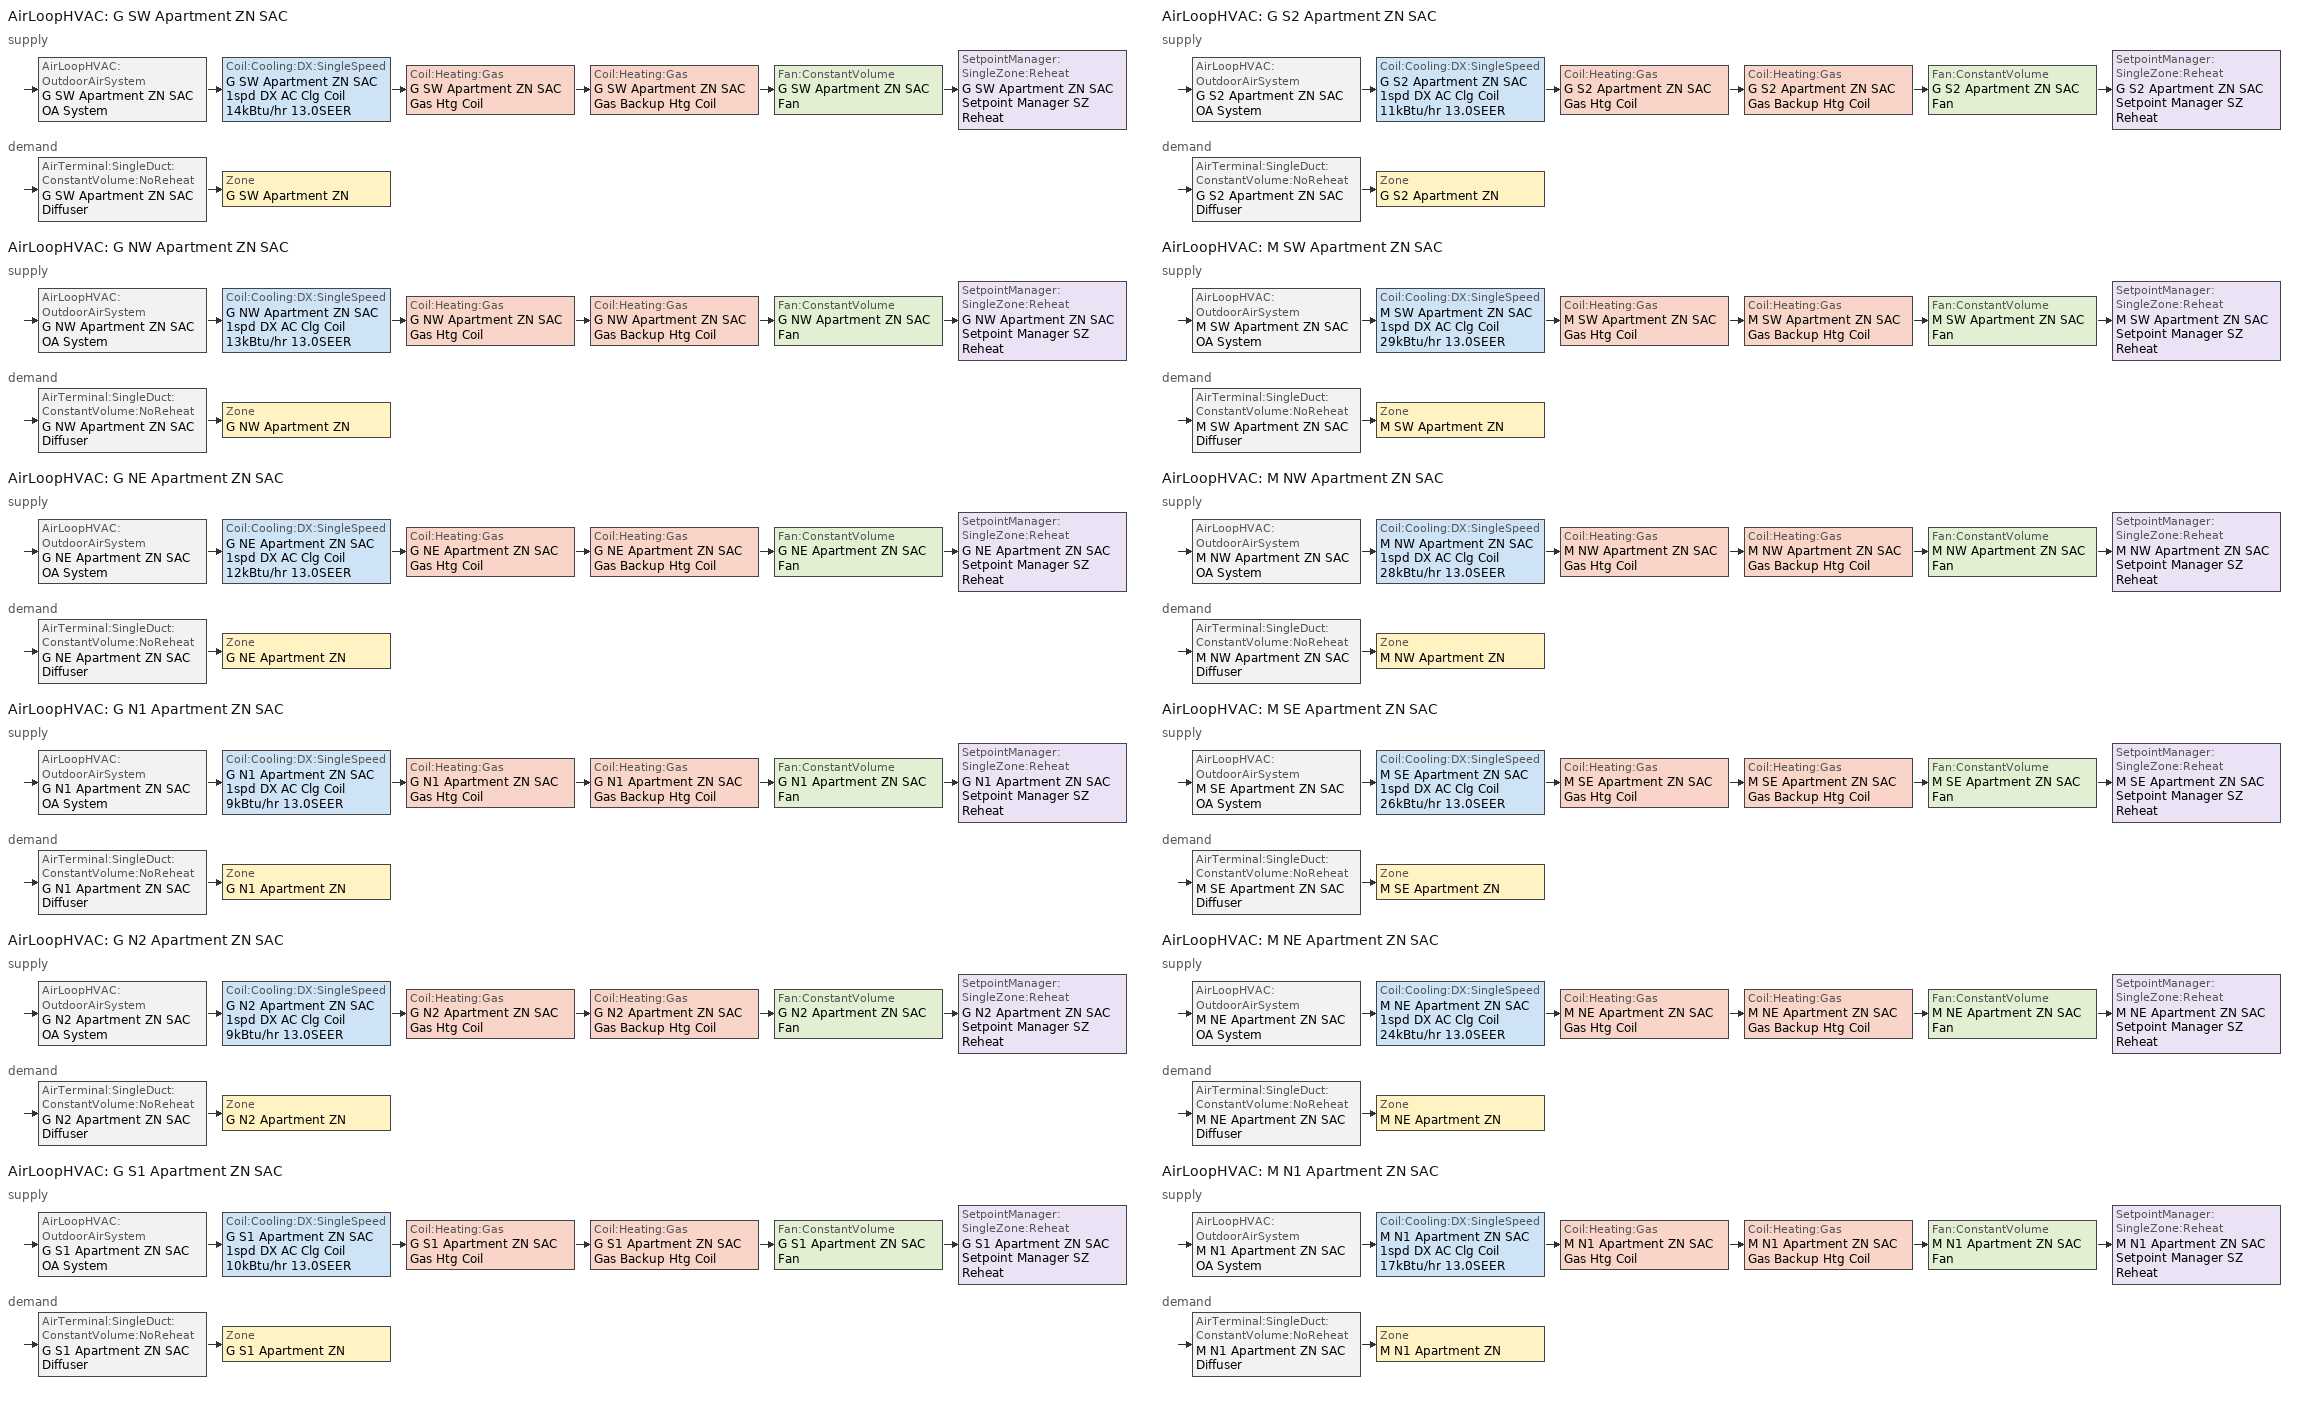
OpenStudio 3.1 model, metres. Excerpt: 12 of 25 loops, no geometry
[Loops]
AirLoopHVAC 'G SW Apartment ZN SAC'
 supply: AirLoopHVAC:OutdoorAirSystem 'G SW Apartment ZN SAC OA System' > Coil:Cooling:DX:SingleSpeed 'G SW Apartment ZN SAC 1spd DX AC Clg Coil 14kBtu/hr 13.0SEER' > Coil:Heating:Gas 'G SW Apartment ZN SAC Gas Htg Coil' > Coil:Heating:Gas 'G SW Apartment ZN SAC Gas Backup Htg Coil' > Fan:ConstantVolume 'G SW Apartment ZN SAC Fan' > SetpointManager:SingleZone:Reheat 'G SW Apartment ZN SAC Setpoint Manager SZ Reheat'
 demand: AirTerminal:SingleDuct:ConstantVolume:NoReheat 'G SW Apartment ZN SAC Diffuser' > Zone 'G SW Apartment ZN'
AirLoopHVAC 'G NW Apartment ZN SAC'
 supply: AirLoopHVAC:OutdoorAirSystem 'G NW Apartment ZN SAC OA System' > Coil:Cooling:DX:SingleSpeed 'G NW Apartment ZN SAC 1spd DX AC Clg Coil 13kBtu/hr 13.0SEER' > Coil:Heating:Gas 'G NW Apartment ZN SAC Gas Htg Coil' > Coil:Heating:Gas 'G NW Apartment ZN SAC Gas Backup Htg Coil' > Fan:ConstantVolume 'G NW Apartment ZN SAC Fan' > SetpointManager:SingleZone:Reheat 'G NW Apartment ZN SAC Setpoint Manager SZ Reheat'
 demand: AirTerminal:SingleDuct:ConstantVolume:NoReheat 'G NW Apartment ZN SAC Diffuser' > Zone 'G NW Apartment ZN'
AirLoopHVAC 'G NE Apartment ZN SAC'
 supply: AirLoopHVAC:OutdoorAirSystem 'G NE Apartment ZN SAC OA System' > Coil:Cooling:DX:SingleSpeed 'G NE Apartment ZN SAC 1spd DX AC Clg Coil 12kBtu/hr 13.0SEER' > Coil:Heating:Gas 'G NE Apartment ZN SAC Gas Htg Coil' > Coil:Heating:Gas 'G NE Apartment ZN SAC Gas Backup Htg Coil' > Fan:ConstantVolume 'G NE Apartment ZN SAC Fan' > SetpointManager:SingleZone:Reheat 'G NE Apartment ZN SAC Setpoint Manager SZ Reheat'
 demand: AirTerminal:SingleDuct:ConstantVolume:NoReheat 'G NE Apartment ZN SAC Diffuser' > Zone 'G NE Apartment ZN'
AirLoopHVAC 'G N1 Apartment ZN SAC'
 supply: AirLoopHVAC:OutdoorAirSystem 'G N1 Apartment ZN SAC OA System' > Coil:Cooling:DX:SingleSpeed 'G N1 Apartment ZN SAC 1spd DX AC Clg Coil 9kBtu/hr 13.0SEER' > Coil:Heating:Gas 'G N1 Apartment ZN SAC Gas Htg Coil' > Coil:Heating:Gas 'G N1 Apartment ZN SAC Gas Backup Htg Coil' > Fan:ConstantVolume 'G N1 Apartment ZN SAC Fan' > SetpointManager:SingleZone:Reheat 'G N1 Apartment ZN SAC Setpoint Manager SZ Reheat'
 demand: AirTerminal:SingleDuct:ConstantVolume:NoReheat 'G N1 Apartment ZN SAC Diffuser' > Zone 'G N1 Apartment ZN'
AirLoopHVAC 'G N2 Apartment ZN SAC'
 supply: AirLoopHVAC:OutdoorAirSystem 'G N2 Apartment ZN SAC OA System' > Coil:Cooling:DX:SingleSpeed 'G N2 Apartment ZN SAC 1spd DX AC Clg Coil 9kBtu/hr 13.0SEER' > Coil:Heating:Gas 'G N2 Apartment ZN SAC Gas Htg Coil' > Coil:Heating:Gas 'G N2 Apartment ZN SAC Gas Backup Htg Coil' > Fan:ConstantVolume 'G N2 Apartment ZN SAC Fan' > SetpointManager:SingleZone:Reheat 'G N2 Apartment ZN SAC Setpoint Manager SZ Reheat'
 demand: AirTerminal:SingleDuct:ConstantVolume:NoReheat 'G N2 Apartment ZN SAC Diffuser' > Zone 'G N2 Apartment ZN'
AirLoopHVAC 'G S1 Apartment ZN SAC'
 supply: AirLoopHVAC:OutdoorAirSystem 'G S1 Apartment ZN SAC OA System' > Coil:Cooling:DX:SingleSpeed 'G S1 Apartment ZN SAC 1spd DX AC Clg Coil 10kBtu/hr 13.0SEER' > Coil:Heating:Gas 'G S1 Apartment ZN SAC Gas Htg Coil' > Coil:Heating:Gas 'G S1 Apartment ZN SAC Gas Backup Htg Coil' > Fan:ConstantVolume 'G S1 Apartment ZN SAC Fan' > SetpointManager:SingleZone:Reheat 'G S1 Apartment ZN SAC Setpoint Manager SZ Reheat'
 demand: AirTerminal:SingleDuct:ConstantVolume:NoReheat 'G S1 Apartment ZN SAC Diffuser' > Zone 'G S1 Apartment ZN'
AirLoopHVAC 'G S2 Apartment ZN SAC'
 supply: AirLoopHVAC:OutdoorAirSystem 'G S2 Apartment ZN SAC OA System' > Coil:Cooling:DX:SingleSpeed 'G S2 Apartment ZN SAC 1spd DX AC Clg Coil 11kBtu/hr 13.0SEER' > Coil:Heating:Gas 'G S2 Apartment ZN SAC Gas Htg Coil' > Coil:Heating:Gas 'G S2 Apartment ZN SAC Gas Backup Htg Coil' > Fan:ConstantVolume 'G S2 Apartment ZN SAC Fan' > SetpointManager:SingleZone:Reheat 'G S2 Apartment ZN SAC Setpoint Manager SZ Reheat'
 demand: AirTerminal:SingleDuct:ConstantVolume:NoReheat 'G S2 Apartment ZN SAC Diffuser' > Zone 'G S2 Apartment ZN'
AirLoopHVAC 'M SW Apartment ZN SAC'
 supply: AirLoopHVAC:OutdoorAirSystem 'M SW Apartment ZN SAC OA System' > Coil:Cooling:DX:SingleSpeed 'M SW Apartment ZN SAC 1spd DX AC Clg Coil 29kBtu/hr 13.0SEER' > Coil:Heating:Gas 'M SW Apartment ZN SAC Gas Htg Coil' > Coil:Heating:Gas 'M SW Apartment ZN SAC Gas Backup Htg Coil' > Fan:ConstantVolume 'M SW Apartment ZN SAC Fan' > SetpointManager:SingleZone:Reheat 'M SW Apartment ZN SAC Setpoint Manager SZ Reheat'
 demand: AirTerminal:SingleDuct:ConstantVolume:NoReheat 'M SW Apartment ZN SAC Diffuser' > Zone 'M SW Apartment ZN'
AirLoopHVAC 'M NW Apartment ZN SAC'
 supply: AirLoopHVAC:OutdoorAirSystem 'M NW Apartment ZN SAC OA System' > Coil:Cooling:DX:SingleSpeed 'M NW Apartment ZN SAC 1spd DX AC Clg Coil 28kBtu/hr 13.0SEER' > Coil:Heating:Gas 'M NW Apartment ZN SAC Gas Htg Coil' > Coil:Heating:Gas 'M NW Apartment ZN SAC Gas Backup Htg Coil' > Fan:ConstantVolume 'M NW Apartment ZN SAC Fan' > SetpointManager:SingleZone:Reheat 'M NW Apartment ZN SAC Setpoint Manager SZ Reheat'
 demand: AirTerminal:SingleDuct:ConstantVolume:NoReheat 'M NW Apartment ZN SAC Diffuser' > Zone 'M NW Apartment ZN'
AirLoopHVAC 'M SE Apartment ZN SAC'
 supply: AirLoopHVAC:OutdoorAirSystem 'M SE Apartment ZN SAC OA System' > Coil:Cooling:DX:SingleSpeed 'M SE Apartment ZN SAC 1spd DX AC Clg Coil 26kBtu/hr 13.0SEER' > Coil:Heating:Gas 'M SE Apartment ZN SAC Gas Htg Coil' > Coil:Heating:Gas 'M SE Apartment ZN SAC Gas Backup Htg Coil' > Fan:ConstantVolume 'M SE Apartment ZN SAC Fan' > SetpointManager:SingleZone:Reheat 'M SE Apartment ZN SAC Setpoint Manager SZ Reheat'
 demand: AirTerminal:SingleDuct:ConstantVolume:NoReheat 'M SE Apartment ZN SAC Diffuser' > Zone 'M SE Apartment ZN'
AirLoopHVAC 'M NE Apartment ZN SAC'
 supply: AirLoopHVAC:OutdoorAirSystem 'M NE Apartment ZN SAC OA System' > Coil:Cooling:DX:SingleSpeed 'M NE Apartment ZN SAC 1spd DX AC Clg Coil 24kBtu/hr 13.0SEER' > Coil:Heating:Gas 'M NE Apartment ZN SAC Gas Htg Coil' > Coil:Heating:Gas 'M NE Apartment ZN SAC Gas Backup Htg Coil' > Fan:ConstantVolume 'M NE Apartment ZN SAC Fan' > SetpointManager:SingleZone:Reheat 'M NE Apartment ZN SAC Setpoint Manager SZ Reheat'
 demand: AirTerminal:SingleDuct:ConstantVolume:NoReheat 'M NE Apartment ZN SAC Diffuser' > Zone 'M NE Apartment ZN'
AirLoopHVAC 'M N1 Apartment ZN SAC'
 supply: AirLoopHVAC:OutdoorAirSystem 'M N1 Apartment ZN SAC OA System' > Coil:Cooling:DX:SingleSpeed 'M N1 Apartment ZN SAC 1spd DX AC Clg Coil 17kBtu/hr 13.0SEER' > Coil:Heating:Gas 'M N1 Apartment ZN SAC Gas Htg Coil' > Coil:Heating:Gas 'M N1 Apartment ZN SAC Gas Backup Htg Coil' > Fan:ConstantVolume 'M N1 Apartment ZN SAC Fan' > SetpointManager:SingleZone:Reheat 'M N1 Apartment ZN SAC Setpoint Manager SZ Reheat'
 demand: AirTerminal:SingleDuct:ConstantVolume:NoReheat 'M N1 Apartment ZN SAC Diffuser' > Zone 'M N1 Apartment ZN'
[Sizing:Zone] Zone Cooling Design Supply Air Temperature Input Method=SupplyAirTemperature; Zone Cooling Design Supply Air Temperature {C}=12.7778; Zone Cooling Design Supply Air Temperature Difference {deltaC}=11.11; Zone Heating Design Supply Air Temperature Input Method=SupplyAirTemperature; Zone Heating Design Supply Air Temperature {C}=50; Zone Heating Design Supply Air Temperature Difference {deltaC}=11.11; Zone Cooling Design Supply Air Humidity Ratio {kg-H2O/kg-air}=0.008; Zone Heating Design Supply Air Humidity Ratio {kg-H2O/kg-air}=0.008; Cooling Design Air Flow Method=DesignDay; Heating Design Air Flow Method=DesignDay; Account for Dedicated Outdoor Air System=No; Dedicated Outdoor Air System Control Strategy=NeutralSupplyAir; Dedicated Outdoor Air Low Setpoint Temperature for Design {C}=autosize; Dedicated Outdoor Air High Setpoint Temperature for Design {C}=autosize
G N1 Apartment ZN; G N2 Apartment ZN; G NE Apartment ZN; G NW Apartment ZN; G S1 Apartment ZN; G S2 Apartment ZN; G SW Apartment ZN; M N1 Apartment ZN; M NE Apartment ZN; M NW Apartment ZN; M SE Apartment ZN; M SW Apartment ZN
[Zone equipment]
G N1 Apartment ZN: G N1 Apartment ZN SAC Diffuser
G N2 Apartment ZN: G N2 Apartment ZN SAC Diffuser
G NE Apartment ZN: G NE Apartment ZN SAC Diffuser
G NW Apartment ZN: G NW Apartment ZN SAC Diffuser
G S1 Apartment ZN: G S1 Apartment ZN SAC Diffuser
G S2 Apartment ZN: G S2 Apartment ZN SAC Diffuser
G SW Apartment ZN: G SW Apartment ZN SAC Diffuser
M N1 Apartment ZN: M N1 Apartment ZN SAC Diffuser
M NE Apartment ZN: M NE Apartment ZN SAC Diffuser
M NW Apartment ZN: M NW Apartment ZN SAC Diffuser
M SE Apartment ZN: M SE Apartment ZN SAC Diffuser
M SW Apartment ZN: M SW Apartment ZN SAC Diffuser
[AirLoopHVAC] Availability Schedule=ApartmentMidRise All On; Design Supply Air Flow Rate {m3/s}=autosize; Design Return Air Flow Fraction of Supply Air Flow=1
G SW Apartment ZN SAC; G NW Apartment ZN SAC; G NE Apartment ZN SAC; G N1 Apartment ZN SAC; G N2 Apartment ZN SAC; G S1 Apartment ZN SAC; G S2 Apartment ZN SAC; M SW Apartment ZN SAC; M NW Apartment ZN SAC; M SE Apartment ZN SAC; M NE Apartment ZN SAC; M N1 Apartment ZN SAC
[Sizing:System] Type of Load to Size On=Sensible; Design Outdoor Air Flow Rate {m3/s}=Autosize; Central Heating Maximum System Air Flow Ratio=1; Preheat Design Temperature {C}=7.22222; Preheat Design Humidity Ratio {kg-H2O/kg-Air}=0.008; Precool Design Temperature {C}=12.7778; Precool Design Humidity Ratio {kg-H2O/kg-Air}=0.008; Central Cooling Design Supply Air Temperature {C}=12.7778; Central Heating Design Supply Air Temperature {C}=50; Sizing Option=NonCoincident; 100% Outdoor Air in Cooling=No; 100% Outdoor Air in Heating=No; Central Cooling Design Supply Air Humidity Ratio {kg-H2O/kg-Air}=0.0085; Central Heating Design Supply Air Humidity Ratio {kg-H2O/kg-Air}=0.008; Cooling Design Air Flow Method=DesignDay; Cooling Design Air Flow Rate {m3/s}=0; Heating Design Air Flow Method=DesignDay; Heating Design Air Flow Rate {m3/s}=0; System Outdoor Air Method=ZoneSum; Zone Maximum Outdoor Air Fraction=1; Cooling Supply Air Flow Rate Per Floor Area {m3/s-m2}=0.00996765; Cooling Fraction of Autosized Cooling Supply Air Flow Rate=1; Cooling Supply Air Flow Rate Per Unit Cooling Capacity {m3/s-W}=3.94755e-05; Heating Supply Air Flow Rate Per Floor Area {m3/s-m2}=0.00996765; Heating Fraction of Autosized Heating Supply Air Flow Rate=1; Heating Fraction of Autosized Cooling Supply Air Flow Rate=1; Heating Supply Air Flow Rate Per Unit Heating Capacity {m3/s-W}=3.15882e-05; Cooling Design Capacity Method=CoolingDesignCapacity; Cooling Design Capacity {W}=autosize; Cooling Design Capacity Per Floor Area {W/m2}=234.7; Fraction of Autosized Cooling Design Capacity=1; Heating Design Capacity Method=HeatingDesignCapacity; Heating Design Capacity {W}=autosize; Heating Design Capacity Per Floor Area {W/m2}=157; Fraction of Autosized Heating Design Capacity=1; Central Cooling Capacity Control Method=OnOff
G SW Apartment ZN SAC; G NW Apartment ZN SAC; G NE Apartment ZN SAC; G N1 Apartment ZN SAC; G N2 Apartment ZN SAC; G S1 Apartment ZN SAC; G S2 Apartment ZN SAC; M SW Apartment ZN SAC; M NW Apartment ZN SAC; M SE Apartment ZN SAC; M NE Apartment ZN SAC; M N1 Apartment ZN SAC
[SetpointManager:SingleZone:Reheat] Minimum Supply Air Temperature {C}=12.7778; Maximum Supply Air Temperature {C}=50
Name | Control Zone | Setpoint Node or NodeList
G SW Apartment ZN SAC Setpoint Manager SZ Reheat | G SW Apartment ZN | G SW Apartment ZN SAC Supply Outlet Node
G NW Apartment ZN SAC Setpoint Manager SZ Reheat | G NW Apartment ZN | G NW Apartment ZN SAC Supply Outlet Node
G NE Apartment ZN SAC Setpoint Manager SZ Reheat | G NE Apartment ZN | G NE Apartment ZN SAC Supply Outlet Node
G N1 Apartment ZN SAC Setpoint Manager SZ Reheat | G N1 Apartment ZN | G N1 Apartment ZN SAC Supply Outlet Node
G N2 Apartment ZN SAC Setpoint Manager SZ Reheat | G N2 Apartment ZN | G N2 Apartment ZN SAC Supply Outlet Node
G S1 Apartment ZN SAC Setpoint Manager SZ Reheat | G S1 Apartment ZN | G S1 Apartment ZN SAC Supply Outlet Node
G S2 Apartment ZN SAC Setpoint Manager SZ Reheat | G S2 Apartment ZN | G S2 Apartment ZN SAC Supply Outlet Node
M SW Apartment ZN SAC Setpoint Manager SZ Reheat | M SW Apartment ZN | M SW Apartment ZN SAC Supply Outlet Node
M NW Apartment ZN SAC Setpoint Manager SZ Reheat | M NW Apartment ZN | M NW Apartment ZN SAC Supply Outlet Node
M SE Apartment ZN SAC Setpoint Manager SZ Reheat | M SE Apartment ZN | M SE Apartment ZN SAC Supply Outlet Node
M NE Apartment ZN SAC Setpoint Manager SZ Reheat | M NE Apartment ZN | M NE Apartment ZN SAC Supply Outlet Node
M N1 Apartment ZN SAC Setpoint Manager SZ Reheat | M N1 Apartment ZN | M N1 Apartment ZN SAC Supply Outlet Node
[Fan:ConstantVolume] Availability Schedule=Always On Discrete; Fan Total Efficiency=0.55575; Pressure Rise {Pa}=622.722; Maximum Flow Rate {m3/s}=AutoSize; Motor Efficiency=0.855; Motor In Airstream Fraction=1
G SW Apartment ZN SAC Fan; G NW Apartment ZN SAC Fan; G NE Apartment ZN SAC Fan; G N1 Apartment ZN SAC Fan; G N2 Apartment ZN SAC Fan; G S1 Apartment ZN SAC Fan; G S2 Apartment ZN SAC Fan; M SW Apartment ZN SAC Fan; M NW Apartment ZN SAC Fan; M SE Apartment ZN SAC Fan; M NE Apartment ZN SAC Fan; M N1 Apartment ZN SAC Fan
[Coil:Heating:Gas] Availability Schedule=Always On Discrete; Gas Burner Efficiency=0.8; Nominal Capacity {W}=AutoSize; Parasitic Electric Load {W}=0; Parasitic Gas Load {W}=0
Name | Part Load Fraction Correlation Curve
G SW Apartment ZN SAC Gas Backup Htg Coil; G NW Apartment ZN SAC Gas Backup Htg Coil; G NE Apartment ZN SAC Gas Backup Htg Coil; G N1 Apartment ZN SAC Gas Backup Htg Coil; G N2 Apartment ZN SAC Gas Backup Htg Coil; G S1 Apartment ZN SAC Gas Backup Htg Coil; G S2 Apartment ZN SAC Gas Backup Htg Coil; M SW Apartment ZN SAC Gas Backup Htg Coil; M NW Apartment ZN SAC Gas Backup Htg Coil; M SE Apartment ZN SAC Gas Backup Htg Coil; M NE Apartment ZN SAC Gas Backup Htg Coil; M N1 Apartment ZN SAC Gas Backup Htg Coil
G SW Apartment ZN SAC Gas Htg Coil | Curve Cubic 1
G NW Apartment ZN SAC Gas Htg Coil | Curve Cubic 2
G NE Apartment ZN SAC Gas Htg Coil | Curve Cubic 3
G N1 Apartment ZN SAC Gas Htg Coil | Curve Cubic 4
G N2 Apartment ZN SAC Gas Htg Coil | Curve Cubic 5
G S1 Apartment ZN SAC Gas Htg Coil | Curve Cubic 6
G S2 Apartment ZN SAC Gas Htg Coil | Curve Cubic 7
M SW Apartment ZN SAC Gas Htg Coil | Curve Cubic 8
M NW Apartment ZN SAC Gas Htg Coil | Curve Cubic 9
M SE Apartment ZN SAC Gas Htg Coil | Curve Cubic 10
M NE Apartment ZN SAC Gas Htg Coil | Curve Cubic 11
M N1 Apartment ZN SAC Gas Htg Coil | Curve Cubic 12
[Coil:Cooling:DX:SingleSpeed] Availability Schedule=Always On Discrete; Rated Total Cooling Capacity {W}=autosize; Rated Sensible Heat Ratio=autosize; Rated COP {W/W}=3.91157; Rated Air Flow Rate {m3/s}=autosize; Rated Evaporator Fan Power Per Volume Flow Rate {W/(m3/s)}=773.3; Total Cooling Capacity Function of Temperature Curve=PSZ-Fine Storage DX Coil Cap-FT; Total Cooling Capacity Function of Flow Fraction Curve=DX Coil Cap-FF; Energy Input Ratio Function of Temperature Curve=PSZ-AC DX Coil EIR-FT; Energy Input Ratio Function of Flow Fraction Curve=Split DX Coil EIR-FF; Part Load Fraction Correlation Curve=HPACCOOLPLFFPLR; Minimum Outdoor Dry-Bulb Temperature for Compressor Operation {C}=-25; Condenser Type=AirCooled; Evaporative Condenser Effectiveness=0; Evaporative Condenser Air Flow Rate {m3/s}=Autosize; Evaporative Condenser Pump Rated Power Consumption {W}=Autosize; Crankcase Heater Capacity {W}=0; Maximum Outdoor Dry-Bulb Temperature for Crankcase Heater Operation {C}=0; Basin Heater Capacity {W/K}=0; Basin Heater Setpoint Temperature {C}=10
G SW Apartment ZN SAC 1spd DX AC Clg Coil 14kBtu/hr 13.0SEER; G NW Apartment ZN SAC 1spd DX AC Clg Coil 13kBtu/hr 13.0SEER; G NE Apartment ZN SAC 1spd DX AC Clg Coil 12kBtu/hr 13.0SEER; G N1 Apartment ZN SAC 1spd DX AC Clg Coil 9kBtu/hr 13.0SEER; G N2 Apartment ZN SAC 1spd DX AC Clg Coil 9kBtu/hr 13.0SEER; G S1 Apartment ZN SAC 1spd DX AC Clg Coil 10kBtu/hr 13.0SEER; G S2 Apartment ZN SAC 1spd DX AC Clg Coil 11kBtu/hr 13.0SEER; M SW Apartment ZN SAC 1spd DX AC Clg Coil 29kBtu/hr 13.0SEER; M NW Apartment ZN SAC 1spd DX AC Clg Coil 28kBtu/hr 13.0SEER; M SE Apartment ZN SAC 1spd DX AC Clg Coil 26kBtu/hr 13.0SEER; M NE Apartment ZN SAC 1spd DX AC Clg Coil 24kBtu/hr 13.0SEER; M N1 Apartment ZN SAC 1spd DX AC Clg Coil 17kBtu/hr 13.0SEER
[Controller:OutdoorAir] Minimum Outdoor Air Flow Rate {m3/s}=autosize; Maximum Outdoor Air Flow Rate {m3/s}=Autosize; Economizer Control Type=NoEconomizer; Economizer Control Action Type=ModulateFlow; Economizer Maximum Limit Dry-Bulb Temperature {C}=28; Economizer Maximum Limit Enthalpy {J/kg}=64000; Lockout Type=LockoutWithHeating; Minimum Limit Type=FixedMinimum; Minimum Outdoor Air Schedule=Always On Discrete; High Humidity Control=No; Heat Recovery Bypass Control Type=BypassWhenWithinEconomizerLimits
Name | Maximum Fraction of Outdoor Air Schedule | Controller Mechanical Ventilation
G SW Apartment ZN SAC OA System Controller | GSWApartmentZNSACmaxOASch | Controller Mechanical Ventilation 1
G NW Apartment ZN SAC OA System Controller | GNWApartmentZNSACmaxOASch | Controller Mechanical Ventilation 2
G NE Apartment ZN SAC OA System Controller | GNEApartmentZNSACmaxOASch | Controller Mechanical Ventilation 3
G N1 Apartment ZN SAC OA System Controller | GN1ApartmentZNSACmaxOASch | Controller Mechanical Ventilation 4
G N2 Apartment ZN SAC OA System Controller | GN2ApartmentZNSACmaxOASch | Controller Mechanical Ventilation 5
G S1 Apartment ZN SAC OA System Controller | GS1ApartmentZNSACmaxOASch | Controller Mechanical Ventilation 6
G S2 Apartment ZN SAC OA System Controller | GS2ApartmentZNSACmaxOASch | Controller Mechanical Ventilation 7
M SW Apartment ZN SAC OA System Controller | MSWApartmentZNSACmaxOASch | Controller Mechanical Ventilation 8
M NW Apartment ZN SAC OA System Controller | MNWApartmentZNSACmaxOASch | Controller Mechanical Ventilation 9
M SE Apartment ZN SAC OA System Controller | MSEApartmentZNSACmaxOASch | Controller Mechanical Ventilation 10
M NE Apartment ZN SAC OA System Controller | MNEApartmentZNSACmaxOASch | Controller Mechanical Ventilation 11
M N1 Apartment ZN SAC OA System Controller | MN1ApartmentZNSACmaxOASch | Controller Mechanical Ventilation 12
[Controller:MechanicalVentilation] Availability Schedule=Always On Discrete; System Outdoor Air Method=ZoneSum
Controller Mechanical Ventilation 1; Controller Mechanical Ventilation 2; Controller Mechanical Ventilation 3; Controller Mechanical Ventilation 4; Controller Mechanical Ventilation 5; Controller Mechanical Ventilation 6; Controller Mechanical Ventilation 7; Controller Mechanical Ventilation 8; Controller Mechanical Ventilation 9; Controller Mechanical Ventilation 10; Controller Mechanical Ventilation 11; Controller Mechanical Ventilation 12
[AirLoopHVAC:OutdoorAirSystem]
Name | Controller
G SW Apartment ZN SAC OA System | G SW Apartment ZN SAC OA System Controller
G NW Apartment ZN SAC OA System | G NW Apartment ZN SAC OA System Controller
G NE Apartment ZN SAC OA System | G NE Apartment ZN SAC OA System Controller
G N1 Apartment ZN SAC OA System | G N1 Apartment ZN SAC OA System Controller
G N2 Apartment ZN SAC OA System | G N2 Apartment ZN SAC OA System Controller
G S1 Apartment ZN SAC OA System | G S1 Apartment ZN SAC OA System Controller
G S2 Apartment ZN SAC OA System | G S2 Apartment ZN SAC OA System Controller
M SW Apartment ZN SAC OA System | M SW Apartment ZN SAC OA System Controller
M NW Apartment ZN SAC OA System | M NW Apartment ZN SAC OA System Controller
M SE Apartment ZN SAC OA System | M SE Apartment ZN SAC OA System Controller
M NE Apartment ZN SAC OA System | M NE Apartment ZN SAC OA System Controller
M N1 Apartment ZN SAC OA System | M N1 Apartment ZN SAC OA System Controller
[AirTerminal:SingleDuct:ConstantVolume:NoReheat] Availability Schedule=Always On Discrete; Maximum Air Flow Rate {m3/s}=AutoSize
G SW Apartment ZN SAC Diffuser; G NW Apartment ZN SAC Diffuser; G NE Apartment ZN SAC Diffuser; G N1 Apartment ZN SAC Diffuser; G N2 Apartment ZN SAC Diffuser; G S1 Apartment ZN SAC Diffuser; G S2 Apartment ZN SAC Diffuser; M SW Apartment ZN SAC Diffuser; M NW Apartment ZN SAC Diffuser; M SE Apartment ZN SAC Diffuser; M NE Apartment ZN SAC Diffuser; M N1 Apartment ZN SAC Diffuser
[AvailabilityManager:NightCycle] Applicability Schedule=Always On Discrete; Control Type=CycleOnAny; Thermostat Tolerance {deltaC}=1; Cycling Run Time {s}=3600
Availability Manager Night Cycle 7; Availability Manager Night Cycle 8; Availability Manager Night Cycle 9; Availability Manager Night Cycle 10; Availability Manager Night Cycle 11; Availability Manager Night Cycle 12; Availability Manager Night Cycle 13; Availability Manager Night Cycle 14; Availability Manager Night Cycle 15; Availability Manager Night Cycle 16; Availability Manager Night Cycle 17; Availability Manager Night Cycle 18; Availability Manager Night Cycle 19; Availability Manager Night Cycle 20; Availability Manager Night Cycle 21; Availability Manager Night Cycle 22; Availability Manager Night Cycle 23; Availability Manager Night Cycle 24
[EnergyManagementSystem:Sensor]
Name | Output Variable or Output Meter Index Key | Output Variable or Output Meter
OATF; OATF_1; OATF_2; OATF_3; OATF_4; OATF_5; OATF_6; OATF_7; OATF_8; OATF_9; OATF_10; OATF_11; OATF_12; OATF_13; OATF_14; OATF_15; OATF_16; OATF_17; OATF_18; OATF_19; OATF_20; OATF_21; OATF_22; OATF_23 | Environment | Site Outdoor Air Drybulb Temperature
OAWBC; OAWBC_1; OAWBC_2; OAWBC_3; OAWBC_4; OAWBC_5; OAWBC_6; OAWBC_7; OAWBC_8; OAWBC_9; OAWBC_10; OAWBC_11; OAWBC_12; OAWBC_13; OAWBC_14; OAWBC_15; OAWBC_16; OAWBC_17; OAWBC_18; OAWBC_19; OAWBC_20; OAWBC_21; OAWBC_22; OAWBC_23 | Environment | Site Outdoor Air Wetbulb Temperature
GN1ApartmentZNSACOASch; GN2ApartmentZNSACOASch; GNEApartmentZNSACOASch; GNWApartmentZNSACOASch; GS1ApartmentZNSACOASch; GS2ApartmentZNSACOASch; GSWApartmentZNSACOASch; MN1ApartmentZNSACOASch; MN2ApartmentZNSACOASch; MNEApartmentZNSACOASch; MNWApartmentZNSACOASch; MS1ApartmentZNSACOASch; MS2ApartmentZNSACOASch; MSEApartmentZNSACOASch; MSWApartmentZNSACOASch; OfficeZNSACOASch; TN1ApartmentZNSACOASch; TN2ApartmentZNSACOASch; TNEApartmentZNSACOASch; TNWApartmentZNSACOASch; TS1ApartmentZNSACOASch; TS2ApartmentZNSACOASch; TSEApartmentZNSACOASch; TSWApartmentZNSACOASch | Always On Discrete | Schedule Value
GN1ApartmentZNSACOAFlowMass | G N1 Apartment ZN SAC Outdoor Air Node | System Node Mass Flow Rate
GN1ApartmentZNSACDATRqd | G N1 Apartment ZN SAC Supply Outlet Node | System Node Setpoint Temperature
GN2ApartmentZNSACOAFlowMass | G N2 Apartment ZN SAC Outdoor Air Node | System Node Mass Flow Rate
GN2ApartmentZNSACDATRqd | G N2 Apartment ZN SAC Supply Outlet Node | System Node Setpoint Temperature
GNEApartmentZNSACOAFlowMass | G NE Apartment ZN SAC Outdoor Air Node | System Node Mass Flow Rate
GNEApartmentZNSACDATRqd | G NE Apartment ZN SAC Supply Outlet Node | System Node Setpoint Temperature
GNWApartmentZNSACOAFlowMass | G NW Apartment ZN SAC Outdoor Air Node | System Node Mass Flow Rate
GNWApartmentZNSACDATRqd | G NW Apartment ZN SAC Supply Outlet Node | System Node Setpoint Temperature
GS1ApartmentZNSACOAFlowMass | G S1 Apartment ZN SAC Outdoor Air Node | System Node Mass Flow Rate
GS1ApartmentZNSACDATRqd | G S1 Apartment ZN SAC Supply Outlet Node | System Node Setpoint Temperature
GS2ApartmentZNSACOAFlowMass | G S2 Apartment ZN SAC Outdoor Air Node | System Node Mass Flow Rate
GS2ApartmentZNSACDATRqd | G S2 Apartment ZN SAC Supply Outlet Node | System Node Setpoint Temperature
GSWApartmentZNSACOAFlowMass | G SW Apartment ZN SAC Outdoor Air Node | System Node Mass Flow Rate
GSWApartmentZNSACDATRqd | G SW Apartment ZN SAC Supply Outlet Node | System Node Setpoint Temperature
MN1ApartmentZNSACOAFlowMass | M N1 Apartment ZN SAC Outdoor Air Node | System Node Mass Flow Rate
MN1ApartmentZNSACDATRqd | M N1 Apartment ZN SAC Supply Outlet Node | System Node Setpoint Temperature
MN2ApartmentZNSACOAFlowMass | M N2 Apartment ZN SAC Outdoor Air Node | System Node Mass Flow Rate
MNEApartmentZNSACOAFlowMass | M NE Apartment ZN SAC Outdoor Air Node | System Node Mass Flow Rate
MNEApartmentZNSACDATRqd | M NE Apartment ZN SAC Supply Outlet Node | System Node Setpoint Temperature
MNWApartmentZNSACOAFlowMass | M NW Apartment ZN SAC Outdoor Air Node | System Node Mass Flow Rate
MNWApartmentZNSACDATRqd | M NW Apartment ZN SAC Supply Outlet Node | System Node Setpoint Temperature
MS1ApartmentZNSACOAFlowMass | M S1 Apartment ZN SAC Outdoor Air Node | System Node Mass Flow Rate
MS2ApartmentZNSACOAFlowMass | M S2 Apartment ZN SAC Outdoor Air Node | System Node Mass Flow Rate
MSEApartmentZNSACOAFlowMass | M SE Apartment ZN SAC Outdoor Air Node | System Node Mass Flow Rate
MSEApartmentZNSACDATRqd | M SE Apartment ZN SAC Supply Outlet Node | System Node Setpoint Temperature
MSWApartmentZNSACOAFlowMass | M SW Apartment ZN SAC Outdoor Air Node | System Node Mass Flow Rate
MSWApartmentZNSACDATRqd | M SW Apartment ZN SAC Supply Outlet Node | System Node Setpoint Temperature
OfficeZNSACOAFlowMass | Office ZN SAC Outdoor Air Node | System Node Mass Flow Rate
TN1ApartmentZNSACOAFlowMass | T N1 Apartment ZN SAC Outdoor Air Node | System Node Mass Flow Rate
TN2ApartmentZNSACOAFlowMass | T N2 Apartment ZN SAC Outdoor Air Node | System Node Mass Flow Rate
TNEApartmentZNSACOAFlowMass | T NE Apartment ZN SAC Outdoor Air Node | System Node Mass Flow Rate
TNWApartmentZNSACOAFlowMass | T NW Apartment ZN SAC Outdoor Air Node | System Node Mass Flow Rate
TS1ApartmentZNSACOAFlowMass | T S1 Apartment ZN SAC Outdoor Air Node | System Node Mass Flow Rate
TS2ApartmentZNSACOAFlowMass | T S2 Apartment ZN SAC Outdoor Air Node | System Node Mass Flow Rate
TSEApartmentZNSACOAFlowMass | T SE Apartment ZN SAC Outdoor Air Node | System Node Mass Flow Rate
TSWApartmentZNSACOAFlowMass | T SW Apartment ZN SAC Outdoor Air Node | System Node Mass Flow Rate
[EnergyManagementSystem:InternalVariable] Internal Data Type=Outdoor Air Controller Minimum Mass Flow Rate
Name | Internal Data Index Key
GN1ApartmentZNSACOADesignMass | G N1 Apartment ZN SAC OA System Controller
GN2ApartmentZNSACOADesignMass | G N2 Apartment ZN SAC OA System Controller
GNEApartmentZNSACOADesignMass | G NE Apartment ZN SAC OA System Controller
GNWApartmentZNSACOADesignMass | G NW Apartment ZN SAC OA System Controller
GS1ApartmentZNSACOADesignMass | G S1 Apartment ZN SAC OA System Controller
GS2ApartmentZNSACOADesignMass | G S2 Apartment ZN SAC OA System Controller
GSWApartmentZNSACOADesignMass | G SW Apartment ZN SAC OA System Controller
MN1ApartmentZNSACOADesignMass | M N1 Apartment ZN SAC OA System Controller
MNEApartmentZNSACOADesignMass | M NE Apartment ZN SAC OA System Controller
MNWApartmentZNSACOADesignMass | M NW Apartment ZN SAC OA System Controller
MSEApartmentZNSACOADesignMass | M SE Apartment ZN SAC OA System Controller
MSWApartmentZNSACOADesignMass | M SW Apartment ZN SAC OA System Controller
[EnergyManagementSystem:Program]
GN1ApartmentZNSACSetNumberofStages: SET GN1ApartmentZNSACNumberofStages = 1
GN2ApartmentZNSACSetNumberofStages: SET GN2ApartmentZNSACNumberofStages = 1
GNEApartmentZNSACSetNumberofStages: SET GNEApartmentZNSACNumberofStages = 1
GNWApartmentZNSACSetNumberofStages: SET GNWApartmentZNSACNumberofStages = 1
GS1ApartmentZNSACSetNumberofStages: SET GS1ApartmentZNSACNumberofStages = 1
GS2ApartmentZNSACSetNumberofStages: SET GS2ApartmentZNSACNumberofStages = 1
GSWApartmentZNSACSetNumberofStages: SET GSWApartmentZNSACNumberofStages = 1
MN1ApartmentZNSACSetNumberofStages: SET MN1ApartmentZNSACNumberofStages = 1
MN2ApartmentZNSACSetNumberofStages: SET MN2ApartmentZNSACNumberofStages = 1
MNEApartmentZNSACSetNumberofStages: SET MNEApartmentZNSACNumberofStages = 1
MNWApartmentZNSACSetNumberofStages: SET MNWApartmentZNSACNumberofStages = 1
MS1ApartmentZNSACSetNumberofStages: SET MS1ApartmentZNSACNumberofStages = 1
MS2ApartmentZNSACSetNumberofStages: SET MS2ApartmentZNSACNumberofStages = 1
MSEApartmentZNSACSetNumberofStages: SET MSEApartmentZNSACNumberofStages = 1
MSWApartmentZNSACSetNumberofStages: SET MSWApartmentZNSACNumberofStages = 1
OfficeZNSACSetNumberofStages: SET OfficeZNSACNumberofStages = 1
TN1ApartmentZNSACSetNumberofStages: SET TN1ApartmentZNSACNumberofStages = 1
TN2ApartmentZNSACSetNumberofStages: SET TN2ApartmentZNSACNumberofStages = 1
TNEApartmentZNSACSetNumberofStages: SET TNEApartmentZNSACNumberofStages = 1
TNWApartmentZNSACSetNumberofStages: SET TNWApartmentZNSACNumberofStages = 1
TS1ApartmentZNSACSetNumberofStages: SET TS1ApartmentZNSACNumberofStages = 1
TS2ApartmentZNSACSetNumberofStages: SET TS2ApartmentZNSACNumberofStages = 1
TSEApartmentZNSACSetNumberofStages: SET TSEApartmentZNSACNumberofStages = 1
TSWApartmentZNSACSetNumberofStages: SET TSWApartmentZNSACNumberofStages = 1
[EnergyManagementSystem:ProgramCallingManager]
GN1ApartmentZNSACSetNumberofStagesCallingManager: BeginNewEnvironment; GN1ApartmentZNSACSetNumberofStages
GN2ApartmentZNSACSetNumberofStagesCallingManager: BeginNewEnvironment; GN2ApartmentZNSACSetNumberofStages
GNEApartmentZNSACSetNumberofStagesCallingManager: BeginNewEnvironment; GNEApartmentZNSACSetNumberofStages
GNWApartmentZNSACSetNumberofStagesCallingManager: BeginNewEnvironment; GNWApartmentZNSACSetNumberofStages
GS1ApartmentZNSACSetNumberofStagesCallingManager: BeginNewEnvironment; GS1ApartmentZNSACSetNumberofStages
GS2ApartmentZNSACSetNumberofStagesCallingManager: BeginNewEnvironment; GS2ApartmentZNSACSetNumberofStages
GSWApartmentZNSACSetNumberofStagesCallingManager: BeginNewEnvironment; GSWApartmentZNSACSetNumberofStages
MN1ApartmentZNSACSetNumberofStagesCallingManager: BeginNewEnvironment; MN1ApartmentZNSACSetNumberofStages
MN2ApartmentZNSACSetNumberofStagesCallingManager: BeginNewEnvironment; MN2ApartmentZNSACSetNumberofStages
MNEApartmentZNSACSetNumberofStagesCallingManager: BeginNewEnvironment; MNEApartmentZNSACSetNumberofStages
MNWApartmentZNSACSetNumberofStagesCallingManager: BeginNewEnvironment; MNWApartmentZNSACSetNumberofStages
MS1ApartmentZNSACSetNumberofStagesCallingManager: BeginNewEnvironment; MS1ApartmentZNSACSetNumberofStages
MS2ApartmentZNSACSetNumberofStagesCallingManager: BeginNewEnvironment; MS2ApartmentZNSACSetNumberofStages
MSEApartmentZNSACSetNumberofStagesCallingManager: BeginNewEnvironment; MSEApartmentZNSACSetNumberofStages
MSWApartmentZNSACSetNumberofStagesCallingManager: BeginNewEnvironment; MSWApartmentZNSACSetNumberofStages
OfficeZNSACSetNumberofStagesCallingManager: BeginNewEnvironment; OfficeZNSACSetNumberofStages
TN1ApartmentZNSACSetNumberofStagesCallingManager: BeginNewEnvironment; TN1ApartmentZNSACSetNumberofStages
TN2ApartmentZNSACSetNumberofStagesCallingManager: BeginNewEnvironment; TN2ApartmentZNSACSetNumberofStages
TNEApartmentZNSACSetNumberofStagesCallingManager: BeginNewEnvironment; TNEApartmentZNSACSetNumberofStages
TNWApartmentZNSACSetNumberofStagesCallingManager: BeginNewEnvironment; TNWApartmentZNSACSetNumberofStages
TS1ApartmentZNSACSetNumberofStagesCallingManager: BeginNewEnvironment; TS1ApartmentZNSACSetNumberofStages
TS2ApartmentZNSACSetNumberofStagesCallingManager: BeginNewEnvironment; TS2ApartmentZNSACSetNumberofStages
TSEApartmentZNSACSetNumberofStagesCallingManager: BeginNewEnvironment; TSEApartmentZNSACSetNumberofStages
TSWApartmentZNSACSetNumberofStagesCallingManager: BeginNewEnvironment; TSWApartmentZNSACSetNumberofStages
[Schedule:Constant]
Always On Discrete: Value=1
[Schedule:Ruleset]
ApartmentMidRise All On: Default Day Schedule=ApartmentMidRise All On Default; Summer Design Day Schedule=ApartmentMidRise All On Summer Design Day; Winter Design Day Schedule=ApartmentMidRise All On Winter Design Day
GN1ApartmentZNSACmaxOASch: Default Day Schedule=GN1ApartmentZNSACmaxOASchDefault
GN2ApartmentZNSACmaxOASch: Default Day Schedule=GN2ApartmentZNSACmaxOASchDefault
GNEApartmentZNSACmaxOASch: Default Day Schedule=GNEApartmentZNSACmaxOASchDefault
GNWApartmentZNSACmaxOASch: Default Day Schedule=GNWApartmentZNSACmaxOASchDefault
GS1ApartmentZNSACmaxOASch: Default Day Schedule=GS1ApartmentZNSACmaxOASchDefault
GS2ApartmentZNSACmaxOASch: Default Day Schedule=GS2ApartmentZNSACmaxOASchDefault
GSWApartmentZNSACmaxOASch: Default Day Schedule=GSWApartmentZNSACmaxOASchDefault
MN1ApartmentZNSACmaxOASch: Default Day Schedule=MN1ApartmentZNSACmaxOASchDefault
MNEApartmentZNSACmaxOASch: Default Day Schedule=MNEApartmentZNSACmaxOASchDefault
MNWApartmentZNSACmaxOASch: Default Day Schedule=MNWApartmentZNSACmaxOASchDefault
MSEApartmentZNSACmaxOASch: Default Day Schedule=MSEApartmentZNSACmaxOASchDefault
MSWApartmentZNSACmaxOASch: Default Day Schedule=MSWApartmentZNSACmaxOASchDefault
[Schedule:Day]
ApartmentMidRise All On Default; ApartmentMidRise All On Winter Design Day; ApartmentMidRise All On Summer Design Day: 24, 0, 1
GN1ApartmentZNSACmaxOASchDefault; GN2ApartmentZNSACmaxOASchDefault; GNEApartmentZNSACmaxOASchDefault; GNWApartmentZNSACmaxOASchDefault; GS1ApartmentZNSACmaxOASchDefault; GS2ApartmentZNSACmaxOASchDefault; GSWApartmentZNSACmaxOASchDefault; MN1ApartmentZNSACmaxOASchDefault; MNEApartmentZNSACmaxOASchDefault; MNWApartmentZNSACmaxOASchDefault; MSEApartmentZNSACmaxOASchDefault; MSWApartmentZNSACmaxOASchDefault: 24, 0, 0.7
[Curve:Cubic] Coefficient1 Constant=0.8; Coefficient2 x=0.2; Coefficient3 x**2=0; Coefficient4 x**3=0; Minimum Value of x=0; Maximum Value of x=1
Curve Cubic 1; Curve Cubic 2; Curve Cubic 3; Curve Cubic 4; Curve Cubic 5; Curve Cubic 6; Curve Cubic 7; Curve Cubic 8; Curve Cubic 9; Curve Cubic 10; Curve Cubic 11; Curve Cubic 12
[Curve:Biquadratic] Minimum Value of x=12.77778; Maximum Value of x=23.88889; Minimum Value of y=23.88889; Maximum Value of y=46.11111
Name | Coefficient1 Constant | Coefficient2 x | Coefficient3 x**2 | Coefficient4 y | Coefficient5 y**2 | Coefficient6 x*y
PSZ-Fine Storage DX Coil Cap-FT | 0.942588 | 0.00954335 | 0.00068377 | -0.0110427 | 5.249e-06 | -9.72e-06
PSZ-AC DX Coil EIR-FT | 0.342414 | 0.034885 | -0.0006237 | 0.00497722 | 0.000437951 | -0.000728028
[Curve:Quadratic]
Name | Coefficient1 Constant | Coefficient2 x | Coefficient3 x**2 | Minimum Value of x | Maximum Value of x
DX Coil Cap-FF | 0.8 | 0.2 | 0 | 0.5 | 1.5
Split DX Coil EIR-FF | 1.1552 | -0.1808 | 0.0256 | 0.5 | 1.5
HPACCOOLPLFFPLR | 0.85 | 0.15 | 0 | 0 | 1
